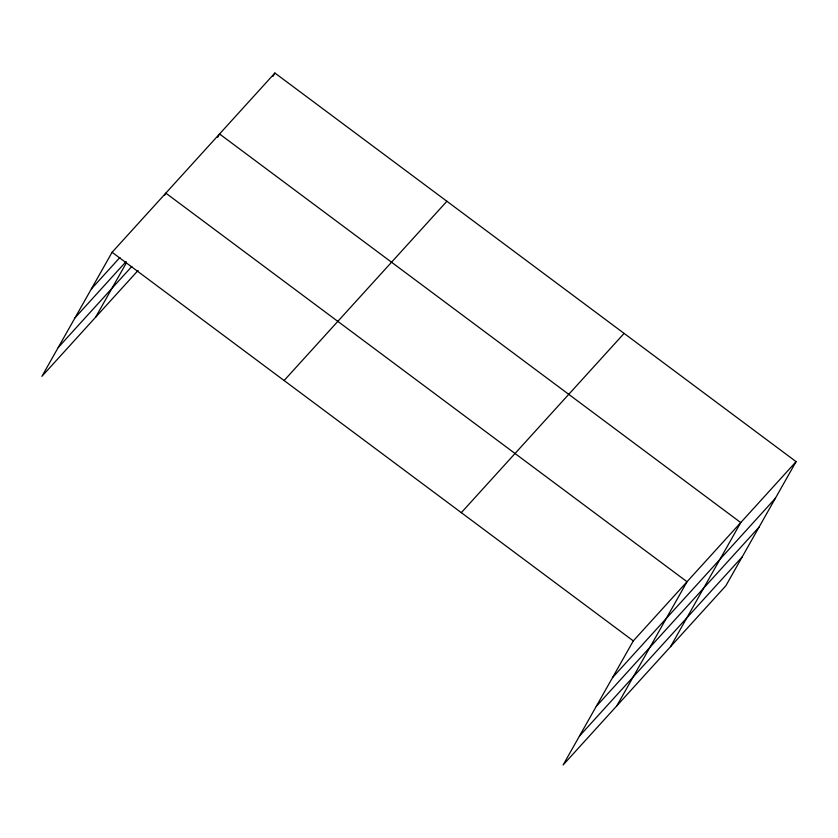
<?xml version="1.0" encoding="UTF-8"?>
<svg xmlns="http://www.w3.org/2000/svg" width="838" height="838" viewBox="0 0 838 838"><rect width="100%" height="100%" fill="white"/><g stroke="black" fill="none" stroke-linecap="round" stroke-linejoin="round"><path stroke-width="1.26" d="M796.1 461.644L633.308 640.892L563.105 764.979L725.897 585.72L796.1 461.644L274.895 73.021L112.103 252.28L41.9 376.356L138.081 270.454M95.626 317.204L126.255 263.048M164.562 195.348L165.819 193.128L687.034 581.74L616.831 705.816M217.65 137.306L218.917 135.086M272.999 76.363L274.895 73.021M670.547 646.664L740.75 522.587L219.546 133.975M91.342 288.963L119.939 257.476M75.032 317.801L126.15 261.508M58.22 347.519L131.87 266.421M284.103 380.525L446.895 201.267M461.309 512.657L624.101 333.398M612.557 677.586L775.349 498.327M596.237 706.424L759.029 527.165M579.425 736.131L742.217 556.882M112.103 252.28L633.308 640.892"/></g></svg>
